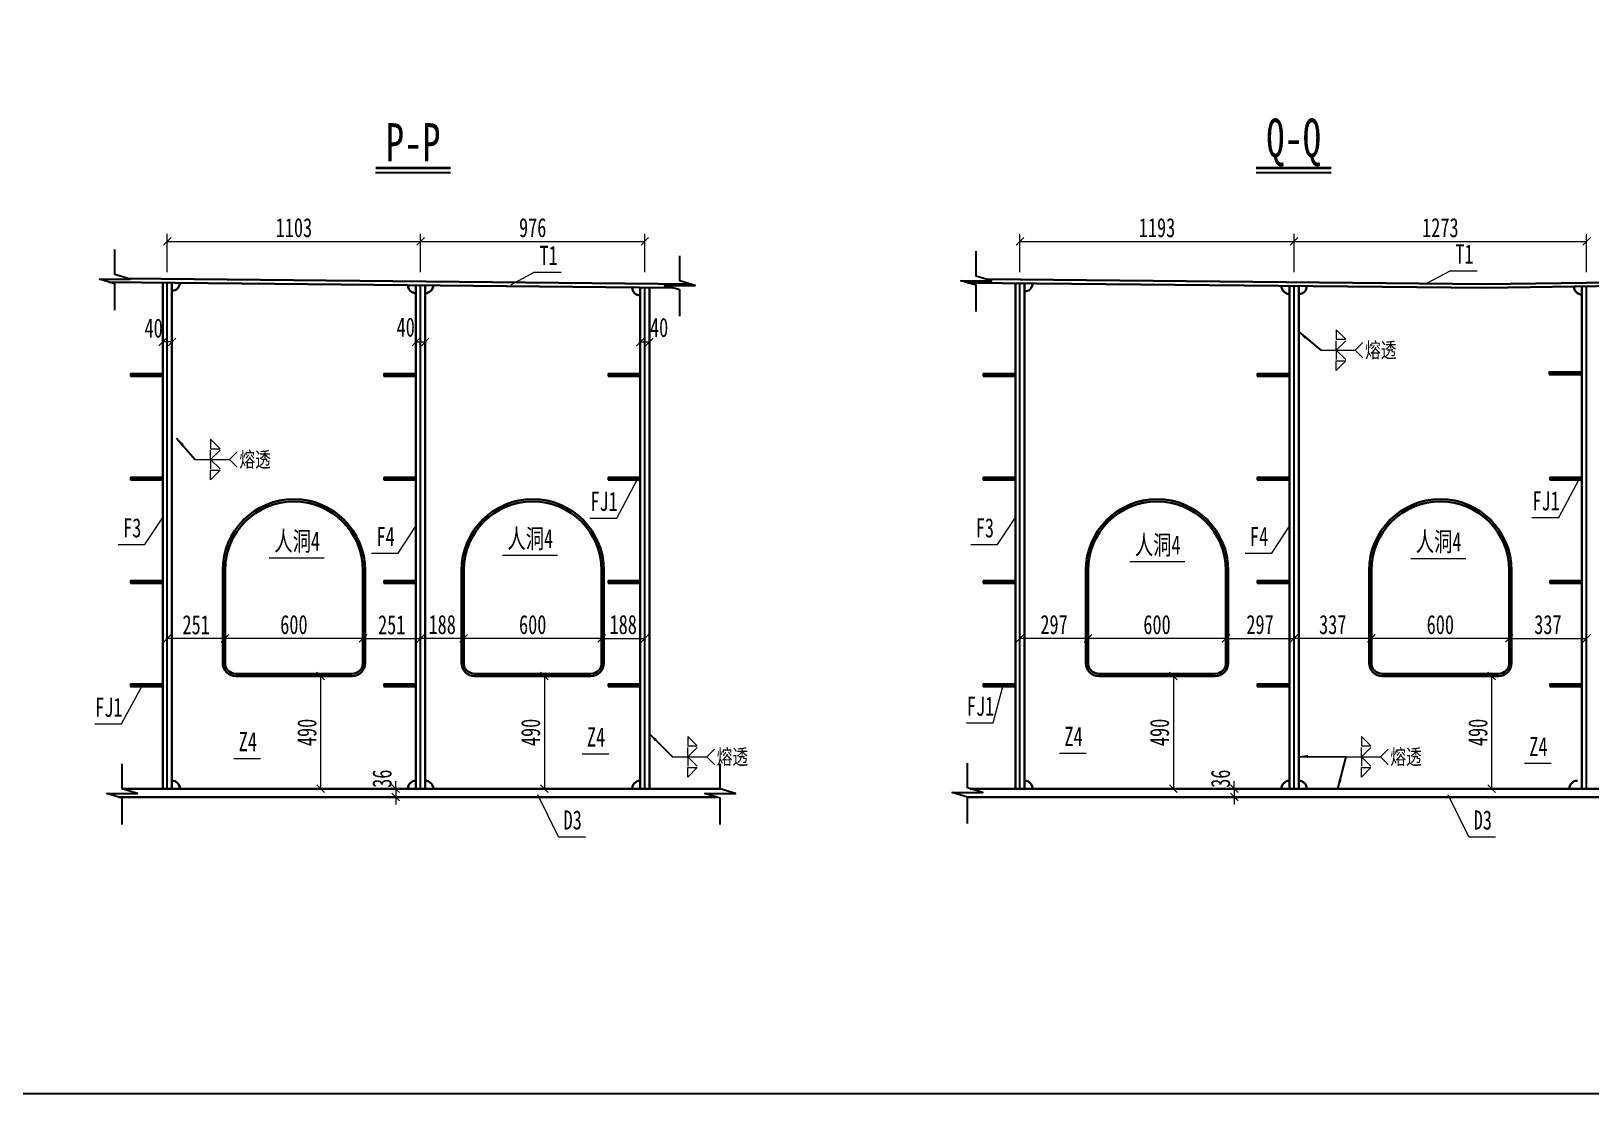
# Model space of a CAD drawing. Header units: millimetres. Extents: x -89049 to 410567, y -307459 to -100425.
# Drawn here: x 134664 to 141453, y -136193 to -131571 of the extents above; entities that cross this region are included whole.
import ezdxf
from ezdxf.enums import TextEntityAlignment as Align

# ---------------------------------------------------------------- set-up
doc = ezdxf.new("R2010")
doc.units = ezdxf.units.MM
doc.layers.get('Defpoints').update_dxf_attribs({"color": 8})
for name, color, linetype, lineweight in [('Dim', 4, 'Continuous', 15), ('文字', 7, 'Continuous', 15), ('标注线及字体', 2, 'Continuous', 15), ('桥 构造粗实', 1, 'Continuous', 30), ('细实线', 4, 'Continuous', 15), ('钢板粗线', 1, 'Continuous', 25)]:
    doc.layers.add(name, color=color, linetype=linetype, lineweight=lineweight)
doc.layers.add('Text', color=4, linetype='Continuous')
doc.styles.add('111', font='', dxfattribs={"width": 0.7})
doc.styles.add('BM_Dim', font='', dxfattribs={"width": 0.85})
doc.styles.add('SMEDI', font='', dxfattribs={"width": 0.75})
doc.styles.get("Standard").update_dxf_attribs({"font": ''})
doc.styles.get('111').set_extended_font_data('仿宋_GB2312')
doc.styles.get('BM_Dim').set_extended_font_data('仿宋_GB2312')
doc.styles.get('SMEDI').set_extended_font_data('仿宋_GB2312')
doc.styles.get('Standard').set_extended_font_data('仿宋_GB2312')
doc.dimstyles.new('200', dxfattribs={"dimscale": 0, "dimtxt": 2.5, "dimasz": 1, "dimexe": 1, "dimexo": 1, "dimgap": 0.6, "dimtad": 1, "dimdec": 0, "dimdsep": 46, "dimtxsty": '111', "dimblk": 'OBLIQUE', "dimcen": 0, "dimclrd": 4, "dimclre": 4, "dimclrt": 4, "dimadec": 1, "dimazin": 2, "dimtfac": 1, "dimtdec": 0, "dimtix": 1, "dimtmove": 2, "dimatfit": 3, "dimfxl": 4, "dimfxlon": 1, "dimtolj": 1, "dimlwd": -1, "dimlwe": -1, "dimarcsym": 0})
doc.dimstyles.new('MSteel_1.0_1.0', dxfattribs={"dimtxt": 3, "dimasz": 1.2, "dimexe": 1, "dimexo": 1, "dimgap": 1, "dimtad": 3, "dimtoh": 1, "dimdec": 0, "dimzin": 0, "dimdsep": 46, "dimtxsty": 'Standard', "dimblk": 'ARCHTICK', "dimcen": 0.09, "dimclrd": 3, "dimclre": 3, "dimadec": 0, "dimazin": 0, "dimtfac": 1, "dimtdec": 4, "dimtofl": 0, "dimtmove": 0, "dimatfit": 3, "dimfxl": 1, "dimtolj": 1, "dimtzin": 0, "dimarcsym": 0})

# ---------------------------------------------------------------- blocks, each defined once
blk = doc.blocks.new('_Oblique')
at = {"color": 0, "linetype": 'ByBlock', "lineweight": -2}
blk.add_line((-0.5, -0.5), (0.5, 0.5), dxfattribs=at)
blk = doc.blocks.new('*D1171')
at = {"layer": 'Defpoints', "color": 0, "transparency": 16777216}
for p in [(136358.9, -132485.6), (135256.3, -132707.7), (136358.9, -132712.3)]:
    blk.add_point(p, dxfattribs=at)
at = {"layer": '细实线', "color": 4, "transparency": 16777216}
for p, q in [((135256.3, -132618.9), (135256.3, -132452.3)), ((136358.9, -132618.9), (136358.9, -132452.3)), ((135256.3, -132485.6), (136358.9, -132485.6))]:
    blk.add_line(p, q, dxfattribs=at)
at = {"layer": '细实线', "color": 4, "transparency": 16777216, "xscale": 33.33333333333333, "yscale": 33.33333333333333, "zscale": 33.33333333333333, "rotation": 180}
blk.add_blockref('_Oblique', (135256.3, -132485.6), dxfattribs=at)
at = {"layer": '细实线', "color": 4, "transparency": 16777216, "xscale": 33.33333333333333, "yscale": 33.33333333333333, "zscale": 33.33333333333333}
blk.add_blockref('_Oblique', (136358.9, -132485.6), dxfattribs=at)
at = {"layer": '细实线', "color": 4, "transparency": 16777216, "insert": (135807.6, -132426), "char_height": 83.33, "attachment_point": 5, "style": '111'}
blk.add_mtext('\\A1;1103', dxfattribs=at)
blk = doc.blocks.new('*D1172')
at = {"layer": 'Defpoints', "color": 0, "transparency": 16777216}
for p in [(137335.1, -132485.6), (136358.9, -132712.3), (137335.1, -132702.7)]:
    blk.add_point(p, dxfattribs=at)
at = {"layer": '细实线', "color": 4, "transparency": 16777216}
for p, q in [((136358.9, -132618.9), (136358.9, -132452.3)), ((137335.1, -132618.9), (137335.1, -132452.3)), ((136358.9, -132485.6), (137335.1, -132485.6))]:
    blk.add_line(p, q, dxfattribs=at)
at = {"layer": '细实线', "color": 4, "transparency": 16777216, "xscale": 33.33333333333333, "yscale": 33.33333333333333, "zscale": 33.33333333333333, "rotation": 180}
blk.add_blockref('_Oblique', (136358.9, -132485.6), dxfattribs=at)
at = {"layer": '细实线', "color": 4, "transparency": 16777216, "xscale": 33.33333333333333, "yscale": 33.33333333333333, "zscale": 33.33333333333333}
blk.add_blockref('_Oblique', (137335.1, -132485.6), dxfattribs=at)
at = {"layer": '细实线', "color": 4, "transparency": 16777216, "insert": (136847, -132426), "char_height": 83.33, "attachment_point": 5, "style": '111'}
blk.add_mtext('\\A1;976', dxfattribs=at)
blk = doc.blocks.new('*D1173')
at = {"layer": 'Defpoints', "color": 0, "transparency": 16777216}
for p in [(135236.3, -132922.7), (135236.3, -133166.4), (135276.3, -133166.4)]:
    blk.add_point(p, dxfattribs=at)
at = {"layer": '细实线', "color": 4, "transparency": 16777216}
for p, q in [((135236.3, -133056.1), (135236.3, -132889.4)), ((135276.3, -132922.7), (135236.3, -132922.7)), ((135276.3, -133056.1), (135276.3, -132889.4))]:
    blk.add_line(p, q, dxfattribs=at)
at = {"layer": '细实线', "color": 4, "transparency": 16777216, "xscale": 33.33333333333333, "yscale": 33.33333333333333, "zscale": 33.33333333333333, "rotation": 180}
blk.add_blockref('_Oblique', (135236.3, -132922.7), dxfattribs=at)
at = {"layer": '细实线', "color": 4, "transparency": 16777216, "xscale": 33.33333333333333, "yscale": 33.33333333333333, "zscale": 33.33333333333333}
blk.add_blockref('_Oblique', (135276.3, -132922.7), dxfattribs=at)
at = {"layer": '细实线', "color": 4, "transparency": 16777216, "insert": (135197, -132863.1), "char_height": 83.33, "attachment_point": 5, "style": '111'}
blk.add_mtext('\\A1;40', dxfattribs=at)
blk = doc.blocks.new('*D1174')
at = {"layer": 'Defpoints', "color": 0, "transparency": 16777216}
for p in [(136378.9, -132922.7), (136338.9, -133166.4), (136378.9, -133166.4)]:
    blk.add_point(p, dxfattribs=at)
at = {"layer": '细实线', "color": 4, "transparency": 16777216}
for p, q in [((136338.9, -133056.1), (136338.9, -132889.4)), ((136338.9, -132922.7), (136378.9, -132922.7)), ((136378.9, -133056.1), (136378.9, -132889.4))]:
    blk.add_line(p, q, dxfattribs=at)
at = {"layer": '细实线', "color": 4, "transparency": 16777216, "xscale": 33.33333333333333, "yscale": 33.33333333333333, "zscale": 33.33333333333333, "rotation": 180}
blk.add_blockref('_Oblique', (136338.9, -132922.7), dxfattribs=at)
at = {"layer": '细实线', "color": 4, "transparency": 16777216, "xscale": 33.33333333333333, "yscale": 33.33333333333333, "zscale": 33.33333333333333}
blk.add_blockref('_Oblique', (136378.9, -132922.7), dxfattribs=at)
at = {"layer": '细实线', "color": 4, "transparency": 16777216, "insert": (136294.2, -132858.9), "char_height": 83.33, "attachment_point": 5, "style": '111'}
blk.add_mtext('\\A1;40', dxfattribs=at)
blk = doc.blocks.new('*D1175')
at = {"layer": 'Defpoints', "color": 0, "transparency": 16777216}
for p in [(137355.1, -132922.7), (137315.1, -133166.4), (137355.1, -133166.4)]:
    blk.add_point(p, dxfattribs=at)
at = {"layer": '细实线', "color": 4, "transparency": 16777216}
for p, q in [((137315.1, -133056.1), (137315.1, -132889.4)), ((137315.1, -132922.7), (137355.1, -132922.7)), ((137355.1, -133056.1), (137355.1, -132889.4))]:
    blk.add_line(p, q, dxfattribs=at)
at = {"layer": '细实线', "color": 4, "transparency": 16777216, "xscale": 33.33333333333333, "yscale": 33.33333333333333, "zscale": 33.33333333333333, "rotation": 180}
blk.add_blockref('_Oblique', (137315.1, -132922.7), dxfattribs=at)
at = {"layer": '细实线', "color": 4, "transparency": 16777216, "xscale": 33.33333333333333, "yscale": 33.33333333333333, "zscale": 33.33333333333333}
blk.add_blockref('_Oblique', (137355.1, -132922.7), dxfattribs=at)
at = {"layer": '细实线', "color": 4, "transparency": 16777216, "insert": (137397.2, -132860.3), "char_height": 83.33, "attachment_point": 5, "style": '111'}
blk.add_mtext('\\A1;40', dxfattribs=at)
blk = doc.blocks.new('14-160加劲 无过焊孔')
at = {"layer": 'Defpoints'}
blk.add_line((38609.4, 32076.7), (38609.4, 32216.7), dxfattribs=at)
at = {"layer": '钢板粗线', "color": 7}
for p, q in [((38603.4, 32076.7), (38603.4, 32216.7)), ((38603.4, 32216.7), (38615.4, 32216.7)), ((38615.4, 32076.7), (38615.4, 32216.7)), ((38603.4, 32076.7), (38615.4, 32076.7))]:
    blk.add_line(p, q, dxfattribs=at)
blk = doc.blocks.new('*D1182')
at = {"layer": 'Defpoints', "color": 0, "transparency": 16777216}
for p in [(136296, -134866.4), (136251.1, -134902.4), (136296, -134902.4)]:
    blk.add_point(p, dxfattribs=at)
at = {"layer": '细实线', "color": 4, "transparency": 16777216}
for p, q in [((136262.6, -134866.4), (136217.8, -134866.4)), ((136251.1, -134866.4), (136251.1, -134833.1)), ((136251.1, -134866.4), (136251.1, -134902.4)), ((136262.6, -134902.4), (136217.8, -134902.4)), ((136251.1, -134902.4), (136251.1, -134935.7))]:
    blk.add_line(p, q, dxfattribs=at)
at = {"layer": '细实线', "color": 4, "transparency": 16777216, "xscale": 33.33333333333333, "yscale": 33.33333333333333, "zscale": 33.33333333333333}
for p, rotation in [((136251.1, -134866.4), 270), ((136251.1, -134902.4), 90)]:
    blk.add_blockref('_Oblique', p, dxfattribs=dict(at, rotation=rotation))
at = {"layer": '细实线', "color": 4, "transparency": 16777216, "insert": (136191.5, -134822.6), "char_height": 83.33, "attachment_point": 5, "rotation": 90, "style": '111'}
blk.add_mtext('\\A1;36', dxfattribs=at)
blk = doc.blocks.new('全融透1')
at = {"layer": 'Dim'}
blk.add_line((0, 0), (4.48, 0), dxfattribs=at)
for points in [[(2, 2.65), (2, 1.41), (3.23, 1.41)], [(2, -2.65), (2, -1.41), (3.23, -1.41)]]:
    blk.add_lwpolyline(points, close=True, dxfattribs=at)
for points in [[(3.23, 1.21), (2, 0), (2, 1.21)], [(3.23, -1.21), (2, 0), (2, -1.21)], [(5.48, 1), (4.48, 0), (5.48, -1)]]:
    blk.add_lwpolyline(points, dxfattribs=at)
at = {"layer": 'Text', "style": 'SMEDI', "width": 0.75}
blk.add_text('熔透', height=2, dxfattribs=at).set_placement((5.77, 0), align=Align.MIDDLE_LEFT)
blk = doc.blocks.new('_ArchTick')
at = {"color": 0, "linetype": 'ByBlock', "const_width": 0.15}
blk.add_lwpolyline([(-0.5, -0.5), (0.5, 0.5)], dxfattribs=at)
blk = doc.blocks.new('*D1849')
at = {"layer": 'Defpoints', "color": 0, "transparency": 16777216}
for p in [(140161.4, -132485.6), (138968, -132686.5), (140161.4, -132686.5)]:
    blk.add_point(p, dxfattribs=at)
at = {"layer": '细实线', "color": 4, "transparency": 16777216}
for p, q in [((138968, -132618.9), (138968, -132452.3)), ((140161.4, -132618.9), (140161.4, -132452.3)), ((138968, -132485.6), (140161.4, -132485.6))]:
    blk.add_line(p, q, dxfattribs=at)
at = {"layer": '细实线', "color": 4, "transparency": 16777216, "xscale": 33.33333333333333, "yscale": 33.33333333333333, "zscale": 33.33333333333333, "rotation": 180}
blk.add_blockref('_Oblique', (138968, -132485.6), dxfattribs=at)
at = {"layer": '细实线', "color": 4, "transparency": 16777216, "xscale": 33.33333333333333, "yscale": 33.33333333333333, "zscale": 33.33333333333333}
blk.add_blockref('_Oblique', (140161.4, -132485.6), dxfattribs=at)
at = {"layer": '细实线', "color": 4, "transparency": 16777216, "insert": (139564.7, -132426), "char_height": 83.33, "attachment_point": 5, "style": '111'}
blk.add_mtext('\\A1;1193', dxfattribs=at)
blk = doc.blocks.new('*D1850')
at = {"layer": 'Defpoints', "color": 0, "transparency": 16777216}
for p in [(141434.6, -132485.6), (140161.4, -132686.5), (141434.6, -132706.7)]:
    blk.add_point(p, dxfattribs=at)
at = {"layer": '细实线', "color": 4, "transparency": 16777216}
for p, q in [((140161.4, -132618.9), (140161.4, -132452.3)), ((141434.6, -132618.9), (141434.6, -132452.3)), ((140161.4, -132485.6), (141434.6, -132485.6))]:
    blk.add_line(p, q, dxfattribs=at)
at = {"layer": '细实线', "color": 4, "transparency": 16777216, "xscale": 33.33333333333333, "yscale": 33.33333333333333, "zscale": 33.33333333333333, "rotation": 180}
blk.add_blockref('_Oblique', (140161.4, -132485.6), dxfattribs=at)
at = {"layer": '细实线', "color": 4, "transparency": 16777216, "xscale": 33.33333333333333, "yscale": 33.33333333333333, "zscale": 33.33333333333333}
blk.add_blockref('_Oblique', (141434.6, -132485.6), dxfattribs=at)
at = {"layer": '细实线', "color": 4, "transparency": 16777216, "insert": (140798, -132426), "char_height": 83.33, "attachment_point": 5, "style": '111'}
blk.add_mtext('\\A1;1273', dxfattribs=at)
blk = doc.blocks.new('*D1851')
at = {"layer": 'Defpoints', "color": 0, "transparency": 16777216}
for p in [(139945.9, -134866.4), (139901.1, -134902.4), (139945.9, -134902.4)]:
    blk.add_point(p, dxfattribs=at)
at = {"layer": '细实线', "color": 4, "transparency": 16777216}
for p, q in [((139912.6, -134866.4), (139867.8, -134866.4)), ((139901.1, -134866.4), (139901.1, -134833.1)), ((139901.1, -134866.4), (139901.1, -134902.4)), ((139912.6, -134902.4), (139867.8, -134902.4)), ((139901.1, -134902.4), (139901.1, -134935.7))]:
    blk.add_line(p, q, dxfattribs=at)
at = {"layer": '细实线', "color": 4, "transparency": 16777216, "xscale": 33.33333333333333, "yscale": 33.33333333333333, "zscale": 33.33333333333333}
for p, rotation in [((139901.1, -134866.4), 270), ((139901.1, -134902.4), 90)]:
    blk.add_blockref('_Oblique', p, dxfattribs=dict(at, rotation=rotation))
at = {"layer": '细实线', "color": 4, "transparency": 16777216, "insert": (139841.5, -134822.6), "char_height": 83.33, "attachment_point": 5, "rotation": 90, "style": '111'}
blk.add_mtext('\\A1;36', dxfattribs=at)
blk = doc.blocks.new('*D1852')
at = {"layer": 'Defpoints', "color": 0, "transparency": 16777216}
for p in [(140921.5, -134376.4), (140956.1, -134866.4), (141021.4, -134866.4)]:
    blk.add_point(p, dxfattribs=at)
at = {"layer": '细实线', "color": 4, "transparency": 16777216}
for p, q in [((140954.8, -134376.4), (141054.7, -134376.4)), ((141021.4, -134376.4), (141021.4, -134866.4)), ((140989.4, -134866.4), (141054.7, -134866.4))]:
    blk.add_line(p, q, dxfattribs=at)
at = {"layer": '细实线', "color": 4, "transparency": 16777216, "xscale": 33.33333333333333, "yscale": 33.33333333333333, "zscale": 33.33333333333333}
for p, rotation in [((141021.4, -134376.4), 90), ((141021.4, -134866.4), 270)]:
    blk.add_blockref('_Oblique', p, dxfattribs=dict(at, rotation=rotation))
at = {"layer": '细实线', "color": 4, "transparency": 16777216, "insert": (140961.8, -134621.4), "char_height": 83.33, "attachment_point": 5, "rotation": 90, "style": '111'}
blk.add_mtext('\\A1;490', dxfattribs=at)
blk = doc.blocks.new('*D1853')
at = {"layer": 'Defpoints', "color": 0, "transparency": 16777216}
for p in [(139570.4, -134376.4), (139570.4, -134866.4), (139635.7, -134866.4)]:
    blk.add_point(p, dxfattribs=at)
at = {"layer": '细实线', "color": 4, "transparency": 16777216}
for p, q in [((139603.7, -134376.4), (139669, -134376.4)), ((139635.7, -134376.4), (139635.7, -134866.4)), ((139603.7, -134866.4), (139669, -134866.4))]:
    blk.add_line(p, q, dxfattribs=at)
at = {"layer": '细实线', "color": 4, "transparency": 16777216, "xscale": 33.33333333333333, "yscale": 33.33333333333333, "zscale": 33.33333333333333}
for p, rotation in [((139635.7, -134376.4), 90), ((139635.7, -134866.4), 270)]:
    blk.add_blockref('_Oblique', p, dxfattribs=dict(at, rotation=rotation))
at = {"layer": '细实线', "color": 4, "transparency": 16777216, "insert": (139576.1, -134621.4), "char_height": 83.33, "attachment_point": 5, "rotation": 90, "style": '111'}
blk.add_mtext('\\A1;490', dxfattribs=at)
blk = doc.blocks.new('*D1854')
at = {"layer": 'Defpoints', "color": 0, "transparency": 16777216}
for p in [(138968, -134130.6), (139264.7, -134130.6), (138968, -134212.3)]:
    blk.add_point(p, dxfattribs=at)
at = {"layer": '细实线', "color": 4, "transparency": 16777216}
for p, q in [((138968, -134163.9), (138968, -134245.6)), ((139264.7, -134212.3), (138968, -134212.3)), ((139264.7, -134163.9), (139264.7, -134245.6))]:
    blk.add_line(p, q, dxfattribs=at)
at = {"layer": '细实线', "color": 4, "transparency": 16777216, "xscale": 33.33333333333333, "yscale": 33.33333333333333, "zscale": 33.33333333333333, "rotation": 180}
blk.add_blockref('_Oblique', (138968, -134212.3), dxfattribs=at)
at = {"layer": '细实线', "color": 4, "transparency": 16777216, "xscale": 33.33333333333333, "yscale": 33.33333333333333, "zscale": 33.33333333333333}
blk.add_blockref('_Oblique', (139264.7, -134212.3), dxfattribs=at)
at = {"layer": '细实线', "color": 4, "transparency": 16777216, "insert": (139116.4, -134152.7), "char_height": 83.33, "attachment_point": 5, "style": '111'}
blk.add_mtext('\\A1;297', dxfattribs=at)
blk = doc.blocks.new('*D1855')
at = {"layer": 'Defpoints', "color": 0, "transparency": 16777216}
for p in [(139864.7, -134130.6), (140161.4, -134130.6), (140161.4, -134212.3)]:
    blk.add_point(p, dxfattribs=at)
at = {"layer": '细实线', "color": 4, "transparency": 16777216}
for p, q in [((139864.7, -134163.9), (139864.7, -134245.6)), ((139864.7, -134212.3), (140161.4, -134212.3)), ((140161.4, -134163.9), (140161.4, -134245.6))]:
    blk.add_line(p, q, dxfattribs=at)
at = {"layer": '细实线', "color": 4, "transparency": 16777216, "xscale": 33.33333333333333, "yscale": 33.33333333333333, "zscale": 33.33333333333333, "rotation": 180}
blk.add_blockref('_Oblique', (139864.7, -134212.3), dxfattribs=at)
at = {"layer": '细实线', "color": 4, "transparency": 16777216, "xscale": 33.33333333333333, "yscale": 33.33333333333333, "zscale": 33.33333333333333}
blk.add_blockref('_Oblique', (140161.4, -134212.3), dxfattribs=at)
at = {"layer": '细实线', "color": 4, "transparency": 16777216, "insert": (140013, -134152.7), "char_height": 83.33, "attachment_point": 5, "style": '111'}
blk.add_mtext('\\A1;297', dxfattribs=at)
blk = doc.blocks.new('*D1856')
at = {"layer": 'Defpoints', "color": 0, "transparency": 16777216}
for p in [(139264.7, -134130.6), (139864.7, -134130.6), (139264.7, -134212.3)]:
    blk.add_point(p, dxfattribs=at)
at = {"layer": '细实线', "color": 4, "transparency": 16777216}
for p, q in [((139264.7, -134163.9), (139264.7, -134245.6)), ((139864.7, -134212.3), (139264.7, -134212.3)), ((139864.7, -134163.9), (139864.7, -134245.6))]:
    blk.add_line(p, q, dxfattribs=at)
at = {"layer": '细实线', "color": 4, "transparency": 16777216, "xscale": 33.33333333333333, "yscale": 33.33333333333333, "zscale": 33.33333333333333, "rotation": 180}
blk.add_blockref('_Oblique', (139264.7, -134212.3), dxfattribs=at)
at = {"layer": '细实线', "color": 4, "transparency": 16777216, "xscale": 33.33333333333333, "yscale": 33.33333333333333, "zscale": 33.33333333333333}
blk.add_blockref('_Oblique', (139864.7, -134212.3), dxfattribs=at)
at = {"layer": '细实线', "color": 4, "transparency": 16777216, "insert": (139564.7, -134152.7), "char_height": 83.33, "attachment_point": 5, "style": '111'}
blk.add_mtext('\\A1;600', dxfattribs=at)
blk = doc.blocks.new('*D1857')
at = {"layer": 'Defpoints', "color": 0, "transparency": 16777216}
for p in [(140161.4, -134130.6), (140498, -134130.6), (140161.4, -134212.3)]:
    blk.add_point(p, dxfattribs=at)
at = {"layer": '细实线', "color": 4, "transparency": 16777216}
for p, q in [((140161.4, -134163.9), (140161.4, -134245.6)), ((140498, -134212.3), (140161.4, -134212.3)), ((140498, -134163.9), (140498, -134245.6))]:
    blk.add_line(p, q, dxfattribs=at)
at = {"layer": '细实线', "color": 4, "transparency": 16777216, "xscale": 33.33333333333333, "yscale": 33.33333333333333, "zscale": 33.33333333333333, "rotation": 180}
blk.add_blockref('_Oblique', (140161.4, -134212.3), dxfattribs=at)
at = {"layer": '细实线', "color": 4, "transparency": 16777216, "xscale": 33.33333333333333, "yscale": 33.33333333333333, "zscale": 33.33333333333333}
blk.add_blockref('_Oblique', (140498, -134212.3), dxfattribs=at)
at = {"layer": '细实线', "color": 4, "transparency": 16777216, "insert": (140329.7, -134152.7), "char_height": 83.33, "attachment_point": 5, "style": '111'}
blk.add_mtext('\\A1;337', dxfattribs=at)
blk = doc.blocks.new('*D1858')
at = {"layer": 'Defpoints', "color": 0, "transparency": 16777216}
for p in [(141098, -134130.6), (141434.6, -134130.6), (141434.6, -134212.3)]:
    blk.add_point(p, dxfattribs=at)
at = {"layer": '细实线', "color": 4, "transparency": 16777216}
for p, q in [((141098, -134163.9), (141098, -134245.6)), ((141098, -134212.3), (141434.6, -134212.3)), ((141434.6, -134163.9), (141434.6, -134245.6))]:
    blk.add_line(p, q, dxfattribs=at)
at = {"layer": '细实线', "color": 4, "transparency": 16777216, "xscale": 33.33333333333333, "yscale": 33.33333333333333, "zscale": 33.33333333333333, "rotation": 180}
blk.add_blockref('_Oblique', (141098, -134212.3), dxfattribs=at)
at = {"layer": '细实线', "color": 4, "transparency": 16777216, "xscale": 33.33333333333333, "yscale": 33.33333333333333, "zscale": 33.33333333333333}
blk.add_blockref('_Oblique', (141434.6, -134212.3), dxfattribs=at)
at = {"layer": '细实线', "color": 4, "transparency": 16777216, "insert": (141266.3, -134152.7), "char_height": 83.33, "attachment_point": 5, "style": '111'}
blk.add_mtext('\\A1;337', dxfattribs=at)
blk = doc.blocks.new('*D1859')
at = {"layer": 'Defpoints', "color": 0, "transparency": 16777216}
for p in [(140498, -134130.6), (141098, -134130.6), (140498, -134212.3)]:
    blk.add_point(p, dxfattribs=at)
at = {"layer": '细实线', "color": 4, "transparency": 16777216}
for p, q in [((140498, -134163.9), (140498, -134245.6)), ((141098, -134212.3), (140498, -134212.3)), ((141098, -134163.9), (141098, -134245.6))]:
    blk.add_line(p, q, dxfattribs=at)
at = {"layer": '细实线', "color": 4, "transparency": 16777216, "xscale": 33.33333333333333, "yscale": 33.33333333333333, "zscale": 33.33333333333333, "rotation": 180}
blk.add_blockref('_Oblique', (140498, -134212.3), dxfattribs=at)
at = {"layer": '细实线', "color": 4, "transparency": 16777216, "xscale": 33.33333333333333, "yscale": 33.33333333333333, "zscale": 33.33333333333333}
blk.add_blockref('_Oblique', (141098, -134212.3), dxfattribs=at)
at = {"layer": '细实线', "color": 4, "transparency": 16777216, "insert": (140798, -134152.7), "char_height": 83.33, "attachment_point": 5, "style": '111'}
blk.add_mtext('\\A1;600', dxfattribs=at)
blk = doc.blocks.new('*D2018')
at = {"layer": 'Defpoints', "color": 0, "transparency": 16777216}
for p in [(135256.3, -134132.6), (135507.6, -134130.6), (135256.3, -134212.3)]:
    blk.add_point(p, dxfattribs=at)
at = {"layer": '细实线', "color": 4, "transparency": 16777216}
for p, q in [((135256.3, -134165.9), (135256.3, -134245.6)), ((135507.6, -134212.3), (135256.3, -134212.3)), ((135507.6, -134163.9), (135507.6, -134245.6))]:
    blk.add_line(p, q, dxfattribs=at)
at = {"layer": '细实线', "color": 4, "transparency": 16777216, "xscale": 33.33333333333333, "yscale": 33.33333333333333, "zscale": 33.33333333333333, "rotation": 180}
blk.add_blockref('_Oblique', (135256.3, -134212.3), dxfattribs=at)
at = {"layer": '细实线', "color": 4, "transparency": 16777216, "xscale": 33.33333333333333, "yscale": 33.33333333333333, "zscale": 33.33333333333333}
blk.add_blockref('_Oblique', (135507.6, -134212.3), dxfattribs=at)
at = {"layer": '细实线', "color": 4, "transparency": 16777216, "insert": (135381.9, -134153.6), "char_height": 83.33, "attachment_point": 5, "style": '111'}
blk.add_mtext('\\A1;251', dxfattribs=at)
blk = doc.blocks.new('*D2019')
at = {"layer": 'Defpoints', "color": 0, "transparency": 16777216}
for p in [(136107.6, -134130.6), (136358.9, -134130.6), (136358.9, -134212.3)]:
    blk.add_point(p, dxfattribs=at)
at = {"layer": '细实线', "color": 4, "transparency": 16777216}
for p, q in [((136107.6, -134163.9), (136107.6, -134245.6)), ((136107.6, -134212.3), (136358.9, -134212.3)), ((136358.9, -134163.9), (136358.9, -134245.6))]:
    blk.add_line(p, q, dxfattribs=at)
at = {"layer": '细实线', "color": 4, "transparency": 16777216, "xscale": 33.33333333333333, "yscale": 33.33333333333333, "zscale": 33.33333333333333, "rotation": 180}
blk.add_blockref('_Oblique', (136107.6, -134212.3), dxfattribs=at)
at = {"layer": '细实线', "color": 4, "transparency": 16777216, "xscale": 33.33333333333333, "yscale": 33.33333333333333, "zscale": 33.33333333333333}
blk.add_blockref('_Oblique', (136358.9, -134212.3), dxfattribs=at)
at = {"layer": '细实线', "color": 4, "transparency": 16777216, "insert": (136233.3, -134153.6), "char_height": 83.33, "attachment_point": 5, "style": '111'}
blk.add_mtext('\\A1;251', dxfattribs=at)
blk = doc.blocks.new('*D2020')
at = {"layer": 'Defpoints', "color": 0, "transparency": 16777216}
for p in [(135507.6, -134130.6), (136107.6, -134130.6), (135507.6, -134212.3)]:
    blk.add_point(p, dxfattribs=at)
at = {"layer": '细实线', "color": 4, "transparency": 16777216}
for p, q in [((135507.6, -134163.9), (135507.6, -134245.6)), ((136107.6, -134212.3), (135507.6, -134212.3)), ((136107.6, -134163.9), (136107.6, -134245.6))]:
    blk.add_line(p, q, dxfattribs=at)
at = {"layer": '细实线', "color": 4, "transparency": 16777216, "xscale": 33.33333333333333, "yscale": 33.33333333333333, "zscale": 33.33333333333333, "rotation": 180}
blk.add_blockref('_Oblique', (135507.6, -134212.3), dxfattribs=at)
at = {"layer": '细实线', "color": 4, "transparency": 16777216, "xscale": 33.33333333333333, "yscale": 33.33333333333333, "zscale": 33.33333333333333}
blk.add_blockref('_Oblique', (136107.6, -134212.3), dxfattribs=at)
at = {"layer": '细实线', "color": 4, "transparency": 16777216, "insert": (135807.6, -134152.7), "char_height": 83.33, "attachment_point": 5, "style": '111'}
blk.add_mtext('\\A1;600', dxfattribs=at)
blk = doc.blocks.new('*D2021')
at = {"layer": 'Defpoints', "color": 0, "transparency": 16777216}
for p in [(136358.9, -134130.6), (136547, -134130.6), (136358.9, -134212.3)]:
    blk.add_point(p, dxfattribs=at)
at = {"layer": '细实线', "color": 4, "transparency": 16777216}
for p, q in [((136358.9, -134163.9), (136358.9, -134245.6)), ((136547, -134212.3), (136358.9, -134212.3)), ((136547, -134163.9), (136547, -134245.6))]:
    blk.add_line(p, q, dxfattribs=at)
at = {"layer": '细实线', "color": 4, "transparency": 16777216, "xscale": 33.33333333333333, "yscale": 33.33333333333333, "zscale": 33.33333333333333, "rotation": 180}
blk.add_blockref('_Oblique', (136358.9, -134212.3), dxfattribs=at)
at = {"layer": '细实线', "color": 4, "transparency": 16777216, "xscale": 33.33333333333333, "yscale": 33.33333333333333, "zscale": 33.33333333333333}
blk.add_blockref('_Oblique', (136547, -134212.3), dxfattribs=at)
at = {"layer": '细实线', "color": 4, "transparency": 16777216, "insert": (136453, -134152.7), "char_height": 83.33, "attachment_point": 5, "style": '111'}
blk.add_mtext('\\A1;188', dxfattribs=at)
blk = doc.blocks.new('*D2022')
at = {"layer": 'Defpoints', "color": 0, "transparency": 16777216}
for p in [(137147, -134130.6), (137335.1, -134111), (137335.1, -134212.3)]:
    blk.add_point(p, dxfattribs=at)
at = {"layer": '细实线', "color": 4, "transparency": 16777216}
for p, q in [((137335.1, -134144.3), (137335.1, -134245.6)), ((137147, -134163.9), (137147, -134245.6)), ((137147, -134212.3), (137335.1, -134212.3))]:
    blk.add_line(p, q, dxfattribs=at)
at = {"layer": '细实线', "color": 4, "transparency": 16777216, "xscale": 33.33333333333333, "yscale": 33.33333333333333, "zscale": 33.33333333333333, "rotation": 180}
blk.add_blockref('_Oblique', (137147, -134212.3), dxfattribs=at)
at = {"layer": '细实线', "color": 4, "transparency": 16777216, "xscale": 33.33333333333333, "yscale": 33.33333333333333, "zscale": 33.33333333333333}
blk.add_blockref('_Oblique', (137335.1, -134212.3), dxfattribs=at)
at = {"layer": '细实线', "color": 4, "transparency": 16777216, "insert": (137241, -134152.7), "char_height": 83.33, "attachment_point": 5, "style": '111'}
blk.add_mtext('\\A1;188', dxfattribs=at)
blk = doc.blocks.new('*D2023')
at = {"layer": 'Defpoints', "color": 0, "transparency": 16777216}
for p in [(136547, -134130.6), (137147, -134130.6), (136547, -134212.3)]:
    blk.add_point(p, dxfattribs=at)
at = {"layer": '细实线', "color": 4, "transparency": 16777216}
for p, q in [((136547, -134163.9), (136547, -134245.6)), ((137147, -134212.3), (136547, -134212.3)), ((137147, -134163.9), (137147, -134245.6))]:
    blk.add_line(p, q, dxfattribs=at)
at = {"layer": '细实线', "color": 4, "transparency": 16777216, "xscale": 33.33333333333333, "yscale": 33.33333333333333, "zscale": 33.33333333333333, "rotation": 180}
blk.add_blockref('_Oblique', (136547, -134212.3), dxfattribs=at)
at = {"layer": '细实线', "color": 4, "transparency": 16777216, "xscale": 33.33333333333333, "yscale": 33.33333333333333, "zscale": 33.33333333333333}
blk.add_blockref('_Oblique', (137147, -134212.3), dxfattribs=at)
at = {"layer": '细实线', "color": 4, "transparency": 16777216, "insert": (136847, -134152.7), "char_height": 83.33, "attachment_point": 5, "style": '111'}
blk.add_mtext('\\A1;600', dxfattribs=at)
blk = doc.blocks.new('*D2024')
at = {"layer": 'Defpoints', "color": 0, "transparency": 16777216}
for p in [(135858.6, -134376.4), (135858.6, -134866.4), (135923.9, -134866.4)]:
    blk.add_point(p, dxfattribs=at)
at = {"layer": '细实线', "color": 4, "transparency": 16777216}
for p, q in [((135891.9, -134376.4), (135957.3, -134376.4)), ((135923.9, -134376.4), (135923.9, -134866.4)), ((135891.9, -134866.4), (135957.3, -134866.4))]:
    blk.add_line(p, q, dxfattribs=at)
at = {"layer": '细实线', "color": 4, "transparency": 16777216, "xscale": 33.33333333333333, "yscale": 33.33333333333333, "zscale": 33.33333333333333}
for p, rotation in [((135923.9, -134376.4), 90), ((135923.9, -134866.4), 270)]:
    blk.add_blockref('_Oblique', p, dxfattribs=dict(at, rotation=rotation))
at = {"layer": '细实线', "color": 4, "transparency": 16777216, "insert": (135864.3, -134621.4), "char_height": 83.33, "attachment_point": 5, "rotation": 90, "style": '111'}
blk.add_mtext('\\A1;490', dxfattribs=at)
blk = doc.blocks.new('*D2025')
at = {"layer": 'Defpoints', "color": 0, "transparency": 16777216}
for p in [(136832.6, -134376.4), (136832.6, -134866.4), (136898, -134866.4)]:
    blk.add_point(p, dxfattribs=at)
at = {"layer": '细实线', "color": 4, "transparency": 16777216}
for p, q in [((136866, -134376.4), (136931.3, -134376.4)), ((136898, -134376.4), (136898, -134866.4)), ((136866, -134866.4), (136931.3, -134866.4))]:
    blk.add_line(p, q, dxfattribs=at)
at = {"layer": '细实线', "color": 4, "transparency": 16777216, "xscale": 33.33333333333333, "yscale": 33.33333333333333, "zscale": 33.33333333333333}
for p, rotation in [((136898, -134376.4), 90), ((136898, -134866.4), 270)]:
    blk.add_blockref('_Oblique', p, dxfattribs=dict(at, rotation=rotation))
at = {"layer": '细实线', "color": 4, "transparency": 16777216, "insert": (136838.3, -134621.4), "char_height": 83.33, "attachment_point": 5, "rotation": 90, "style": '111'}
blk.add_mtext('\\A1;490', dxfattribs=at)

msp = doc.modelspace()

# ---------------------------------------------------------------- linework, layer by layer
at = {"color": 4}
for p, q in [((136163.1, -132185.7), (136489.8, -132185.7)), ((139996, -132185.7), (140322.8, -132185.7))]:
    msp.add_line(p, q, dxfattribs=at)
at = {"color": 6, "const_width": 12}
for points in [[(136163.1, -132165.7), (136489.8, -132165.7)], [(139996, -132165.7), (140322.8, -132165.7)]]:
    msp.add_lwpolyline(points, dxfattribs=at)
at = {"color": 4}
for points in [[(135027.9, -132784.1), (135027.9, -132670.1), (134961.2, -132650.1), (135094.5, -132650.1), (135027.9, -132630.1), (135027.9, -132603.5), (135027.9, -132521.4)], [(137486.9, -132810.8), (137486.9, -132696.8), (137420.3, -132676.8), (137553.6, -132676.8), (137486.9, -132656.8), (137486.9, -132630.1), (137486.9, -132548.1)], [(138777.7, -132790.3), (138777.7, -132676.3), (138711, -132656.3), (138844.3, -132656.3), (138777.7, -132636.3), (138777.7, -132609.6), (138777.7, -132527.6)], [(135059.8, -135021.3), (135059.8, -134907.3), (134993.2, -134887.3), (135126.5, -134887.3), (135059.8, -134867.3), (135059.8, -134840.6), (135059.8, -134758.6)], [(137662.7, -135021.3), (137662.7, -134907.3), (137596, -134887.3), (137729.4, -134887.3), (137662.7, -134867.3), (137662.7, -134840.6), (137662.7, -134758.6)], [(138740.3, -135017.2), (138740.3, -134903.2), (138673.6, -134883.2), (138806.9, -134883.2), (138740.3, -134863.2), (138740.3, -134836.5), (138740.3, -134754.5)]]:
    msp.add_lwpolyline(points, dxfattribs=at)
at = {"layer": 'Defpoints'}
msp.add_lwpolyline([(134191.6, -127671.3), (147024.9, -127671.3), (147024.9, -136193.4), (134191.6, -136193.4)], close=True, dxfattribs=at)
at = {"layer": 'Defpoints', "color": 8}
for points in [[(135256.3, -134866.4), (135256.3, -132664.8)], [(136358.9, -134866.4), (136358.9, -132676.7)], [(137335.1, -134866.4), (137335.1, -132685.9)], [(138968, -134866.4), (138968, -132667.8)], [(140161.4, -134866.4), (140161.4, -132679.5)], [(141434.6, -134866.4), (141434.6, -132681.6)]]:
    msp.add_lwpolyline(points, dxfattribs=at)
at = {"layer": '桥 构造粗实'}
for p, q in [((135236.3, -132664.6), (135236.3, -134866.4)), ((135276.3, -132665), (135276.3, -134866.4)), ((136338.9, -132675.6), (136338.9, -134866.4)), ((136378.9, -132676), (136378.9, -134866.4)), ((137315.1, -132685.2), (137315.1, -134866.4)), ((137355.1, -132685.6), (137355.1, -134866.4)), ((138948, -132667.6), (138948, -134866.4)), ((138988, -132668), (138988, -134866.4)), ((140141.4, -132679.3), (140141.4, -134866.4)), ((140181.4, -132679.7), (140181.4, -134866.4)), ((141414.6, -132681.9), (141414.6, -134866.4)), ((137662.7, -134866.4), (135059.8, -134866.4)), ((141666.6, -134866.4), (138750.9, -134866.4)), ((137646.4, -134902.4), (135043.6, -134902.4)), ((141663.9, -134902.4), (138737.6, -134902.4))]:
    msp.add_line(p, q, dxfattribs=at)
for points in [[(135084.3, -132647), (137536.3, -132671.6)], [(138823.8, -132650.1), (140996.5, -132671.9), (141650.9, -132662.1)], [(135001.5, -132662.2), (137453.6, -132686.8)], [(138741.1, -132665.3), (140996.5, -132687.9), (141574.7, -132679.2)]]:
    msp.add_lwpolyline(points, dxfattribs=at)
for points in [[(135554.1, -134376.4), (136061.1, -134376.4, 0.414214), (136117.6, -134319.9), (136117.6, -133916.4, 1), (135497.6, -133916.4), (135497.6, -134319.9, 0.414214)], [(136593.5, -134376.4), (137100.5, -134376.4, 0.414214), (137157, -134319.9), (137157, -133916.4, 1), (136537, -133916.4), (136537, -134319.9, 0.414214)], [(139311.2, -134376.4), (139818.2, -134376.4, 0.414214), (139874.7, -134319.9), (139874.7, -133916.4, 1), (139254.7, -133916.4), (139254.7, -134319.9, 0.414214)], [(140544.5, -134376.4), (141051.5, -134376.4, 0.414214), (141108, -134319.9), (141108, -133916.4, 1), (140488, -133916.4), (140488, -134319.9, 0.414214)], [(135554.1, -134366.4), (136061.1, -134366.4, 0.414214), (136107.6, -134319.9), (136107.6, -133916.4, 1), (135507.6, -133916.4), (135507.6, -134319.9, 0.414214)], [(136593.5, -134366.4), (137100.5, -134366.4, 0.414214), (137147, -134319.9), (137147, -133916.4, 1), (136547, -133916.4), (136547, -134319.9, 0.414214)], [(139311.2, -134366.4), (139818.2, -134366.4, 0.414214), (139864.7, -134319.9), (139864.7, -133916.4, 1), (139264.7, -133916.4), (139264.7, -134319.9, 0.414214)], [(140544.5, -134366.4), (141051.5, -134366.4, 0.414214), (141098, -134319.9), (141098, -133916.4, 1), (140498, -133916.4), (140498, -134319.9, 0.414214)]]:
    msp.add_lwpolyline(points, format="xyb", close=True, dxfattribs=at)
for centre, start, end in [((135276.3, -132665.2), 270, 359.42629), ((136338.9, -132675.6), 179.42629, 270), ((136378.9, -132676), 270, 359.42629), ((137315.1, -132685.2), 180.85937, 270), ((138988, -132668), 270, 359.42629), ((140141.4, -132679.3), 179.42629, 270), ((140181.4, -132679.7), 270, 359.42629), ((141414.6, -132681.9), 180.85937, 270), ((135276.3, -134866.4), 0, 90), ((136338.9, -134866.4), 90, 180), ((136378.9, -134866.4), 0, 90), ((137315.1, -134866.4), 90, 180), ((138988, -134866.4), 0, 90), ((140141.4, -134866.4), 90, 180), ((140181.4, -134866.4), 0, 90), ((141394.6, -134866.4), 90, 180)]:
    msp.add_arc(centre, 35, start, end, dxfattribs=at)
at = {"layer": '细实线'}
for p, q in [((136854.9, -132619), (136751, -132675.3)), ((136854.9, -132619), (136971.3, -132619)), ((140841.8, -132613), (140737.9, -132669.3)), ((140841.8, -132613), (140958.2, -132613)), ((137212.7, -133689), (137302.2, -133522.4)), ((141313.3, -133686.8), (141402.8, -133520.2)), ((135158.9, -133804.3), (135236.3, -133686.2)), ((136261.6, -133842.1), (136338.9, -133724.1)), ((137096.3, -133689), (137212.7, -133689)), ((138870.7, -133804.3), (138948, -133686.2)), ((140064.1, -133842.1), (140141.4, -133724.1)), ((141196.9, -133686.8), (141313.3, -133686.8)), ((135042.5, -133804.3), (135158.9, -133804.3)), ((138754.3, -133804.3), (138870.7, -133804.3)), ((135700.4, -133862.2), (135939.7, -133862.2)), ((136145.2, -133842.1), (136261.6, -133842.1)), ((136715.1, -133851), (136954.5, -133851)), ((139446.4, -133878.6), (139685.8, -133878.6)), ((139947.7, -133842.1), (140064.1, -133842.1)), ((140669.1, -133864.3), (140908.5, -133864.3)), ((135056.9, -134584.7), (135146.4, -134418.1)), ((138851.7, -134579.9), (138893.7, -134422.4)), ((134940.5, -134584.7), (135056.9, -134584.7)), ((138735.3, -134579.9), (138851.7, -134579.9)), ((135545.8, -134734.2), (135662.2, -134734.2)), ((137061.6, -134713.9), (137178, -134713.9)), ((139140.4, -134711.4), (139256.8, -134711.4)), ((141163.7, -134755.9), (141280.1, -134755.9)), ((136959.9, -135075.1), (136869.9, -134892.3)), ((140921.7, -135075.1), (140831.7, -134892.3)), ((136959.9, -135075.1), (137076.3, -135075.1)), ((140921.7, -135075.1), (141038.2, -135075.1))]:
    msp.add_line(p, q, dxfattribs=at)

# ---------------------------------------------------------------- block references
at = {"layer": '细实线', "xscale": 33.33333333333333, "yscale": 33.33333333333333, "zscale": 33.33333333333333}
for p in [(140278.2, -132958.2), (135378.2, -133434.1), (137455.8, -134727.5), (140388.2, -134727.5)]:
    msp.add_blockref('全融透1', p, dxfattribs=at)
at = {"layer": '细实线', "rotation": 270}
for p in [(103019.5, -94457), (104122.2, -94457), (105098.3, -94457), (106731.3, -94457), (107924.6, -94457), (109195, -94449.6), (103019.5, -94907), (104122.2, -94907), (105098.3, -94907), (106731.3, -94907), (107924.6, -94907), (109197.9, -94907), (103019.5, -95357), (104122.2, -95357), (105098.3, -95357), (106731.3, -95357), (107924.6, -95357), (109197.9, -95357), (103019.5, -95807), (104122.2, -95807), (105098.3, -95807), (106731.3, -95807), (107924.6, -95807), (109197.9, -95807)]:
    msp.add_blockref('14-160加劲 无过焊孔', p, dxfattribs=at)

# ---------------------------------------------------------------- texts
at = {"layer": '文字', "style": 'BM_Dim', "width": 0.7}
for s, p in [('T1', (136916.1, -132612.7)), ('T1', (140903, -132606.7)), ('FJ1', (137157.5, -133682.8)), ('FJ1', (141258.1, -133680.6)), ('F3', (135103.7, -133798)), ('人洞4', (135821.8, -133855.9)), ('F4', (136206.4, -133835.9)), ('人洞4', (136836.5, -133844.7)), ('F3', (138815.5, -133798)), ('F4', (140008.9, -133835.9)), ('人洞4', (140790.6, -133858.1)), ('人洞4', (139567.8, -133872.3)), ('FJ1', (135001.7, -134578.5)), ('FJ1', (138796.5, -134573.7)), ('Z4', (135607, -134728)), ('Z4', (137122.8, -134707.7)), ('Z4', (139201.5, -134705.2)), ('Z4', (141224.9, -134749.7)), ('D3', (137021.1, -135068.9)), ('D3', (140982.9, -135068.9))]:
    msp.add_text(s, height=83.33, dxfattribs=at).set_placement(p, align=Align.BOTTOM_CENTER)
at = {"layer": '标注线及字体', "style": '111', "width": 0.7}
for s, p in [('P-P', (136326.5, -132054.4)), ('Q-Q', (140159.4, -132054.4))]:
    msp.add_text(s, height=166.67, dxfattribs=at).set_placement(p, align=Align.MIDDLE)

# ---------------------------------------------------------------- dimensions: what is measured, and where the dimension line sits
at = {"layer": '细实线'}
for base, p1, p2, picture, middle in [((136358.9, -132485.6), (135256.3, -132707.7), (136358.9, -132712.3), '*D1171', (135807.6, -132426)), ((137335.1, -132485.6), (136358.9, -132712.3), (137335.1, -132702.7), '*D1172', (136847, -132426)), ((140161.4, -132485.6), (138968, -132686.5), (140161.4, -132686.5), '*D1849', (139564.7, -132426)), ((141434.6, -132485.6), (140161.4, -132686.5), (141434.6, -132706.7), '*D1850', (140798, -132426)), ((135256.3, -134212.3), (135507.6, -134130.6), (135256.3, -134132.6), '*D2018', (135381.9, -134153.6)), ((135507.6, -134212.3), (136107.6, -134130.6), (135507.6, -134130.6), '*D2020', (135807.6, -134152.7)), ((136358.9, -134212.3), (136547, -134130.6), (136358.9, -134130.6), '*D2021', (136453, -134152.7)), ((136547, -134212.3), (137147, -134130.6), (136547, -134130.6), '*D2023', (136847, -134152.7)), ((138968, -134212.3), (139264.7, -134130.6), (138968, -134130.6), '*D1854', (139116.4, -134152.7)), ((139264.7, -134212.3), (139864.7, -134130.6), (139264.7, -134130.6), '*D1856', (139564.7, -134152.7)), ((140161.4, -134212.3), (140498, -134130.6), (140161.4, -134130.6), '*D1857', (140329.7, -134152.7)), ((140498, -134212.3), (141098, -134130.6), (140498, -134130.6), '*D1859', (140798, -134152.7))]:
    dim = msp.add_linear_dim(base=base, p1=p1, p2=p2, dimstyle='200', override={"dimscale": 33.333333, "dimblk": 'Oblique'}, dxfattribs=at)
    dim.commit()
    dim.dimension.update_dxf_attribs({"geometry": picture, "text_midpoint": middle})
dim = msp.add_linear_dim(base=(135236.3, -132922.7), p1=(135276.3, -133166.4), p2=(135236.3, -133166.4), dimstyle='200', override={"dimscale": 33.333333, "dimblk": 'Oblique'}, dxfattribs=at)
dim.commit()
dim.dimension.update_dxf_attribs({"geometry": '*D1173', "text_midpoint": (135197, -132863.1), "dimtype": 160})
for base, p1, p2, angle, picture, middle in [((136378.9, -132922.7), (136338.9, -133166.4), (136378.9, -133166.4), 180, '*D1174', (136294.2, -132858.9)), ((137355.1, -132922.7), (137315.1, -133166.4), (137355.1, -133166.4), 180, '*D1175', (137397.2, -132860.3)), ((136251.1, -134902.4), (136296, -134866.4), (136296, -134902.4), 90, '*D1182', (136191.5, -134822.6)), ((139901.1, -134902.4), (139945.9, -134866.4), (139945.9, -134902.4), 90, '*D1851', (139841.5, -134822.6))]:
    dim = msp.add_linear_dim(base=base, p1=p1, p2=p2, angle=angle, dimstyle='200', override={"dimscale": 33.333333, "dimblk": 'Oblique'}, dxfattribs=at)
    dim.commit()
    dim.dimension.update_dxf_attribs({"geometry": picture, "text_midpoint": middle, "dimtype": 160})
for base, p1, p2, angle, picture, middle in [((136358.9, -134212.3), (136107.6, -134130.6), (136358.9, -134130.6), 180, '*D2019', (136233.3, -134153.6)), ((137335.1, -134212.3), (137147, -134130.6), (137335.1, -134111), 180, '*D2022', (137241, -134152.7)), ((140161.4, -134212.3), (139864.7, -134130.6), (140161.4, -134130.6), 180, '*D1855', (140013, -134152.7)), ((141434.6, -134212.3), (141098, -134130.6), (141434.6, -134130.6), 180, '*D1858', (141266.3, -134152.7)), ((135923.9, -134866.4), (135858.6, -134376.4), (135858.6, -134866.4), 90, '*D2024', (135864.3, -134621.4)), ((136898, -134866.4), (136832.6, -134376.4), (136832.6, -134866.4), 90, '*D2025', (136838.3, -134621.4)), ((139635.7, -134866.4), (139570.4, -134376.4), (139570.4, -134866.4), 90, '*D1853', (139576.1, -134621.4)), ((141021.4, -134866.4), (140921.5, -134376.4), (140956.1, -134866.4), 90, '*D1852', (140961.8, -134621.4))]:
    dim = msp.add_linear_dim(base=base, p1=p1, p2=p2, angle=angle, dimstyle='200', override={"dimscale": 33.333333, "dimblk": 'Oblique'}, dxfattribs=at)
    dim.commit()
    dim.dimension.update_dxf_attribs({"geometry": picture, "text_midpoint": middle})

# ---------------------------------------------------------------- leaders
at = {"layer": 'Dim'}
for points in [[(140181.4, -132879.2), (140278.2, -132958.2)], [(135296.3, -133341.4), (135378.2, -133434.1)], [(137355.1, -134627.4), (137455.8, -134727.5)], [(140181.4, -134725.7), (140388.2, -134727.5)], [(140351.7, -134866.4), (140388.2, -134727.5)]]:
    msp.add_leader(points, dimstyle='MSteel_1.0_1.0', override={"dimscale": 33.333333, "dimclrd": 256}, dxfattribs=at)

doc.saveas('drawing.dxf')
